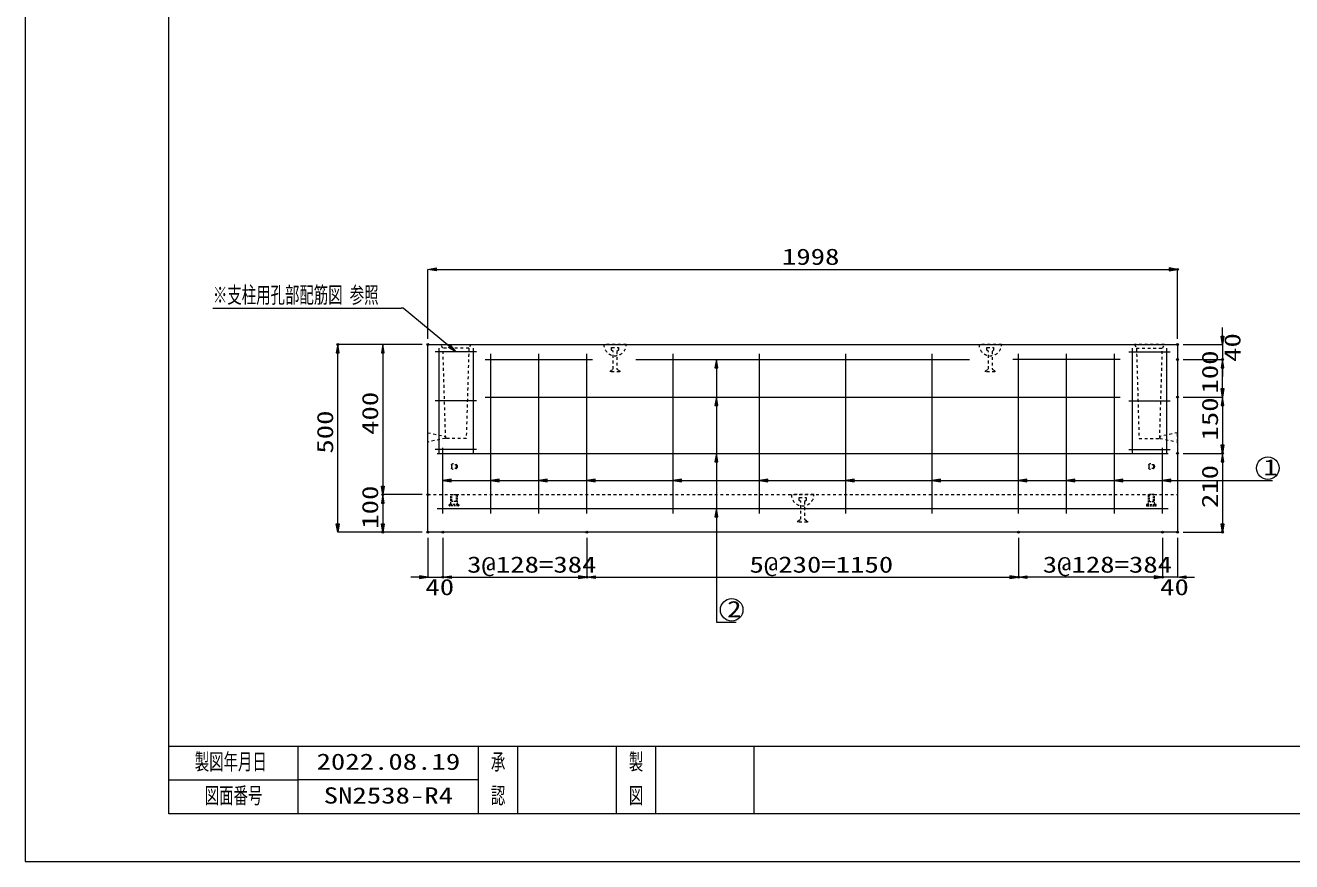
# Model space of a CAD drawing. Units: millimetres, scale not verified. Extents: x 0 to 6300, y 0 to 4455.
# Drawn here: x 0 to 3375, y 0 to 2228 of the extents above; entities that cross this region are included whole.
import ezdxf
from ezdxf.enums import TextEntityAlignment as Align

# ---------------------------------------------------------------- set-up
doc = ezdxf.new("R2010")
doc.units = ezdxf.units.MM
doc.header["$LTSCALE"] = 10
doc.header["$PDMODE"] = 32
doc.header["$PDSIZE"] = 5
doc.linetypes.add('USER1', pattern=[1.5, 0.75, -0.75])
doc.linetypes.add('USER3', pattern=[0.75, 0.5, -0.25])
for name, color, linetype, lineweight in [('Defpoints_2', 7, 'Continuous', 13), ('S-1', 2, 'USER1', 13), ('S-2', 3, 'Continuous', 13), ('S-4', 4, 'USER3', 13), ('S-Dim', 1, 'Continuous', 13), ('S-Txt', 7, 'Continuous', 13), ('TTL-FRAM', 3, 'Continuous', 13), ('TTL-LINE', 2, 'Continuous', 13), ('TTL-TXT', 2, 'Continuous', 13)]:
    doc.layers.add(name, color=color, linetype=linetype, lineweight=lineweight)
doc.styles.add('ＭＳ ゴシック', font='')
doc.styles.get('ＭＳ ゴシック').set_extended_font_data('MS Gothic')

msp = doc.modelspace()

# ---------------------------------------------------------------- hatches: boundary and pattern name
at = {"layer": 'S-Dim'}
for points in [[(1095, 1581.25), (1095, 1573.75), (1072.5, 1577.5)], [(3048, 1581.25), (3048, 1573.75), (3070.5, 1577.5)], [(3186.75, 1400), (3194.25, 1400), (3190.5, 1377.5)], [(828.75, 1355), (836.25, 1355), (832.5, 1377.5)], [(948.75, 1355), (956.25, 1355), (952.5, 1377.5)], [(1837.75, 1315), (1845.25, 1315), (1841.5, 1337.5)], [(3186.75, 1315), (3194.25, 1315), (3190.5, 1337.5)], [(3186.75, 1315), (3194.25, 1315), (3190.5, 1337.5)], [(3186.75, 1260), (3194.25, 1260), (3190.5, 1237.5)], [(1837.75, 1215), (1845.25, 1215), (1841.5, 1237.5)], [(3186.75, 1215), (3194.25, 1215), (3190.5, 1237.5)], [(1837.75, 1065), (1845.25, 1065), (1841.5, 1087.5)], [(3186.75, 1110), (3194.25, 1110), (3190.5, 1087.5)], [(3186.75, 1065), (3194.25, 1065), (3190.5, 1087.5)], [(1135, 1011.25), (1135, 1018.75), (1112.5, 1015)], [(1263, 1011.25), (1263, 1018.75), (1240.5, 1015)], [(1391, 1011.25), (1391, 1018.75), (1368.5, 1015)], [(1519, 1011.25), (1519, 1018.75), (1496.5, 1015)], [(1749, 1011.25), (1749, 1018.75), (1726.5, 1015)], [(1979, 1011.25), (1979, 1018.75), (1956.5, 1015)], [(2209, 1011.25), (2209, 1018.75), (2186.5, 1015)], [(2439, 1011.25), (2439, 1018.75), (2416.5, 1015)], [(2669, 1011.25), (2669, 1018.75), (2646.5, 1015)], [(2797, 1011.25), (2797, 1018.75), (2774.5, 1015)], [(2925, 1011.25), (2925, 1018.75), (2902.5, 1015)], [(3053, 1011.25), (3053, 1018.75), (3030.5, 1015)], [(948.75, 1000), (956.25, 1000), (952.5, 977.5)], [(948.75, 955), (956.25, 955), (952.5, 977.5)], [(1837.75, 918.03), (1845.25, 918.03), (1841.5, 940.53)], [(828.75, 900), (836.25, 900), (832.5, 877.5)], [(948.75, 900), (956.25, 900), (952.5, 877.5)], [(3186.75, 900), (3194.25, 900), (3190.5, 877.5)], [(1050, 761.25), (1050, 753.75), (1072.5, 757.5)], [(1135, 761.25), (1135, 753.75), (1112.5, 757.5)], [(1135, 761.25), (1135, 753.75), (1112.5, 757.5)], [(1474, 761.25), (1474, 753.75), (1496.5, 757.5)], [(1519, 761.25), (1519, 753.75), (1496.5, 757.5)], [(2624, 761.25), (2624, 753.75), (2646.5, 757.5)], [(2669, 761.25), (2669, 753.75), (2646.5, 757.5)], [(3008, 761.25), (3008, 753.75), (3030.5, 757.5)], [(3008, 761.25), (3008, 753.75), (3030.5, 757.5)], [(3093, 761.25), (3093, 753.75), (3070.5, 757.5)]]:
    msp.add_hatch(color=256, dxfattribs=at).paths.add_polyline_path(points)
at = {"layer": 'S-Txt'}
msp.add_hatch(color=256, dxfattribs=at).paths.add_polyline_path([(1132.6, 1374.77), (1147.5, 1357.5), (1127.8, 1369.01)])

# ---------------------------------------------------------------- linework, layer by layer
at = {"layer": 'Defpoints_2'}
for p, q in [((0, 4455), (0, 0)), ((0, 0), (6300, 0))]:
    msp.add_line(p, q, dxfattribs=at)
for p in [(3070.5, 1577.5), (832.5, 1377.5), (1072.5, 1377.5), (1072.5, 1377.5), (1072.5, 1377.5), (3070.5, 1377.5), (3070.5, 1377.5), (3070.5, 1337.5), (3070.5, 1337.5), (3190.5, 1337.5), (3190.5, 1337.5), (3070.5, 1237.5), (3070.5, 1237.5), (3070.5, 1087.5), (3070.5, 1087.5), (3190.5, 1087.5), (952.5, 977.5), (1072.5, 977.5), (1072.5, 977.5), (952.5, 877.5), (1072.5, 877.5), (1072.5, 877.5), (1072.5, 877.5), (1112.5, 877.5), (1112.5, 877.5), (1496.5, 877.5), (1496.5, 877.5), (2646.5, 877.5), (2646.5, 877.5), (3030.5, 877.5), (3030.5, 877.5), (3070.5, 877.5), (3070.5, 877.5), (3190.5, 877.5), (1112.5, 757.5), (1496.5, 757.5), (2646.5, 757.5), (2646.5, 757.5), (3030.5, 757.5)]:
    msp.add_point(p, dxfattribs=at)
at = {"layer": 'S-1', "linetype": 'Continuous'}
for p, q in [((1072.5, 1377.5), (3070.5, 1377.5)), ((1072.5, 877.5), (1072.5, 1377.5)), ((3070.5, 1377.5), (3070.5, 877.5)), ((3070.5, 877.5), (1072.5, 877.5))]:
    msp.add_line(p, q, dxfattribs=at)
at = {"layer": 'S-1'}
for p, q in [((1107.5, 1377.5), (1187.5, 1377.5)), ((1113, 1367.5), (1107.5, 1377.5)), ((1120, 1127.5), (1113, 1367.5)), ((1182, 1367.5), (1113, 1367.5)), ((1182, 1367.5), (1175, 1127.5)), ((1187.5, 1377.5), (1182, 1367.5)), ((1601.5, 1377.5), (1541.5, 1377.5)), ((2601.5, 1377.5), (2541.5, 1377.5)), ((3035.5, 1377.5), (2955.5, 1377.5)), ((2955.5, 1377.5), (2961, 1367.5)), ((2961, 1367.5), (2968, 1127.5)), ((2961, 1367.5), (3030, 1367.5)), ((3023, 1127.5), (3030, 1367.5)), ((3030, 1367.5), (3035.5, 1377.5)), ((1072.5, 1117.57), (1072.5, 1142.43)), ((1072.5, 1142.43), (1119.5, 1132.5)), ((1119.5, 1127.5), (1072.5, 1117.57)), ((1119.5, 1132.5), (1119.5, 1127.5)), ((1175, 1127.5), (1120, 1127.5)), ((2968, 1127.5), (3023, 1127.5)), ((3070.5, 1142.43), (3023.5, 1132.5)), ((3023.5, 1132.5), (3023.5, 1127.5)), ((3023.5, 1127.5), (3070.5, 1117.57)), ((3070.5, 1117.57), (3070.5, 1142.43)), ((1072.5, 977.5), (3070.5, 977.5)), ((2101.5, 977.5), (2041.5, 977.5))]:
    msp.add_line(p, q, dxfattribs=at)
for centre in [(1571.5, 1377.5), (2571.5, 1377.5), (2071.5, 977.5)]:
    msp.add_arc(centre, 30, 180, 0, dxfattribs=at)
at = {"layer": 'S-2'}
for p, q in [((1202.5, 1357.5), (1092.5, 1357.5)), ((1101.89, 1367.5), (1101.89, 1087.5)), ((1193.11, 1367.5), (1193.11, 1087.5)), ((1240.5, 927.5), (1240.5, 1352.5)), ((1368.5, 927.5), (1368.5, 1352.5)), ((1496.5, 927.5), (1496.5, 1352.5)), ((1726.5, 927.5), (1726.5, 1352.5)), ((1956.5, 927.5), (1956.5, 1352.5)), ((2186.5, 927.5), (2186.5, 1352.5)), ((2416.5, 927.5), (2416.5, 1352.5)), ((2646.5, 927.5), (2646.5, 1352.5)), ((2774.5, 927.5), (2774.5, 1352.5)), ((2902.5, 927.5), (2902.5, 1352.5)), ((2940.5, 1357.5), (3050.5, 1357.5)), ((2949.89, 1367.5), (2949.89, 1087.5)), ((3041.11, 1367.5), (3041.11, 1087.5)), ((1225.5, 1337.5), (1511.5, 1337.5)), ((1626.5, 1337.5), (2516.5, 1337.5)), ((2917.5, 1337.5), (2631.5, 1337.5)), ((1202.5, 1227.5), (1092.5, 1227.5)), ((1225.5, 1237.5), (2917.5, 1237.5)), ((2940.5, 1227.5), (3050.5, 1227.5)), ((1202.5, 1097.5), (1092.5, 1097.5)), ((1097.5, 1087.5), (3045.5, 1087.5)), ((1112.5, 927.5), (1112.5, 1102.5)), ((2940.5, 1097.5), (3050.5, 1097.5)), ((3030.5, 927.5), (3030.5, 1102.5)), ((1097.5, 940.53), (3045.5, 940.53))]:
    msp.add_line(p, q, dxfattribs=at)
at = {"layer": 'S-4', "linetype": 'USER1'}
for p, q in [((1562.5, 1362), (1562.5, 1369.5)), ((1562.5, 1369.5), (1580.5, 1369.5)), ((1566.5, 1359), (1562.5, 1362)), ((1566.5, 1312), (1566.5, 1359)), ((1580.5, 1362), (1576.5, 1359)), ((1576.5, 1359), (1576.5, 1312)), ((1580.5, 1369.5), (1580.5, 1362)), ((2562.5, 1362), (2562.5, 1369.5)), ((2562.5, 1369.5), (2580.5, 1369.5)), ((2566.5, 1359), (2562.5, 1362)), ((2566.5, 1312), (2566.5, 1359)), ((2580.5, 1362), (2576.5, 1359)), ((2576.5, 1359), (2576.5, 1312)), ((2580.5, 1369.5), (2580.5, 1362)), ((1559, 1307), (1566.5, 1312)), ((1559, 1304.5), (1559, 1307)), ((1584, 1304.5), (1559, 1304.5)), ((1576.5, 1312), (1584, 1307)), ((1584, 1307), (1584, 1304.5)), ((2559, 1307), (2566.5, 1312)), ((2559, 1304.5), (2559, 1307)), ((2584, 1304.5), (2559, 1304.5)), ((2576.5, 1312), (2584, 1307)), ((2584, 1307), (2584, 1304.5)), ((2062.5, 962), (2062.5, 969.5)), ((2062.5, 969.5), (2080.5, 969.5)), ((2066.5, 959), (2062.5, 962)), ((2066.5, 912), (2066.5, 959)), ((2080.5, 962), (2076.5, 959)), ((2076.5, 959), (2076.5, 912)), ((2080.5, 969.5), (2080.5, 962)), ((2059, 907), (2066.5, 912)), ((2076.5, 912), (2084, 907)), ((2059, 904.5), (2059, 907)), ((2084, 904.5), (2059, 904.5)), ((2084, 907), (2084, 904.5))]:
    msp.add_line(p, q, dxfattribs=at)
at = {"layer": 'S-4'}
for p, q in [((1129.75, 948.5), (1129.75, 950.5)), ((1130.75, 951.5), (1132.25, 951.5)), ((1154.25, 947.5), (1130.75, 947.5)), ((1152.75, 951.5), (1132.25, 951.5)), ((1134.25, 977), (1134.75, 977.5)), ((1134.25, 953.5), (1134.25, 977)), ((1134.75, 977.5), (1150.25, 977.5)), ((1136.5, 960.45), (1136.5, 977.5)), ((1137.45, 959.5), (1136.5, 960.45)), ((1147.55, 959.5), (1137.45, 959.5)), ((1148.5, 960.45), (1147.55, 959.5)), ((1148.5, 977.5), (1148.5, 960.45)), ((1150.25, 977.5), (1150.75, 977)), ((1150.75, 977), (1150.75, 953.5)), ((1152.75, 951.5), (1154.25, 951.5)), ((1155.25, 950.5), (1155.25, 948.5)), ((2987.75, 950.5), (2987.75, 948.5)), ((2990.25, 951.5), (2988.75, 951.5)), ((2988.75, 947.5), (3012.25, 947.5)), ((2990.25, 951.5), (3010.75, 951.5)), ((2992.75, 977.5), (2992.25, 977)), ((2992.25, 977), (2992.25, 953.5)), ((3008.25, 977.5), (2992.75, 977.5)), ((2994.5, 977.5), (2994.5, 960.45)), ((2994.5, 960.45), (2995.45, 959.5)), ((2995.45, 959.5), (3005.55, 959.5)), ((3005.55, 959.5), (3006.5, 960.45)), ((3006.5, 960.45), (3006.5, 977.5)), ((3008.75, 977), (3008.25, 977.5)), ((3008.75, 953.5), (3008.75, 977)), ((3012.25, 951.5), (3010.75, 951.5)), ((3013.25, 948.5), (3013.25, 950.5))]:
    msp.add_line(p, q, dxfattribs=at)
at = {"layer": 'S-4', "linetype": 'USER1'}
for centre, radius in [((1142.5, 1052.5), 8.25), ((1142.5, 1052.5), 6), ((3000.5, 1052.5), 8.25), ((3000.5, 1052.5), 6)]:
    msp.add_circle(centre, radius, dxfattribs=at)
at = {"layer": 'S-4'}
for centre, radius, start, end in [((1130.75, 950.5), 1, 90, 180), ((1130.75, 948.5), 1, 180, 270), ((1132.25, 953.5), 2, 270, 0), ((1152.75, 953.5), 2, 180, 270), ((1154.25, 950.5), 1, 0, 90), ((1154.25, 948.5), 1, 270, 0), ((2988.75, 950.5), 1, 90, 180), ((2988.75, 948.5), 1, 180, 270), ((2990.25, 953.5), 2, 270, 0), ((3010.75, 953.5), 2, 180, 270), ((3012.25, 950.5), 1, 0, 90), ((3012.25, 948.5), 1, 270, 0)]:
    msp.add_arc(centre, radius, start, end, dxfattribs=at)
at = {"layer": 'S-Dim'}
for p, q in [((1072.5, 1392.5), (1072.5, 1577.5)), ((1095, 1577.5), (3048, 1577.5)), ((3070.5, 1392.5), (3070.5, 1577.5)), ((3190.5, 1400), (3190.5, 1422.5)), ((1057.5, 1377.5), (832.5, 1377.5)), ((832.5, 900), (832.5, 1355)), ((1057.5, 1377.5), (952.5, 1377.5)), ((952.5, 1355), (952.5, 1000)), ((3085.5, 1377.5), (3190.5, 1377.5)), ((3190.5, 1377.5), (3190.5, 1337.5)), ((1841.5, 1337.5), (1841.5, 637.5)), ((3085.5, 1337.5), (3190.5, 1337.5)), ((3085.5, 1337.5), (3190.5, 1337.5)), ((3190.5, 1315), (3190.5, 1292.5)), ((3190.5, 1260), (3190.5, 1315)), ((3085.5, 1237.5), (3190.5, 1237.5)), ((3085.5, 1237.5), (3190.5, 1237.5)), ((3190.5, 1215), (3190.5, 1110)), ((3085.5, 1087.5), (3190.5, 1087.5)), ((3085.5, 1087.5), (3190.5, 1087.5)), ((3190.5, 1065), (3190.5, 900)), ((1112.5, 1015), (3270.5, 1015)), ((3270.5, 1015), (3280.5, 1015)), ((3280.5, 1015), (3291.75, 1015)), ((3291.75, 1015), (3323.25, 1015)), ((1057.5, 977.5), (952.5, 977.5)), ((1057.5, 977.5), (952.5, 977.5)), ((952.5, 955), (952.5, 900)), ((1057.5, 877.5), (832.5, 877.5)), ((1057.5, 877.5), (952.5, 877.5)), ((3085.5, 877.5), (3190.5, 877.5)), ((1072.5, 862.5), (1072.5, 757.5)), ((1112.5, 862.5), (1112.5, 757.5)), ((1112.5, 862.5), (1112.5, 757.5)), ((1496.5, 862.5), (1496.5, 757.5)), ((1496.5, 862.5), (1496.5, 757.5)), ((2646.5, 862.5), (2646.5, 757.5)), ((2646.5, 862.5), (2646.5, 757.5)), ((3030.5, 862.5), (3030.5, 757.5)), ((3030.5, 862.5), (3030.5, 757.5)), ((3070.5, 862.5), (3070.5, 757.5)), ((1050, 757.5), (1027.5, 757.5)), ((1072.5, 757.5), (1112.5, 757.5)), ((1135, 757.5), (1474, 757.5)), ((1135, 757.5), (1157.5, 757.5)), ((1519, 757.5), (2624, 757.5)), ((3008, 757.5), (2669, 757.5)), ((3008, 757.5), (2985.5, 757.5)), ((3070.5, 757.5), (3030.5, 757.5)), ((3093, 757.5), (3115.5, 757.5)), ((1841.5, 637.5), (1851.5, 637.5)), ((1851.5, 637.5), (1862.75, 637.5)), ((1862.75, 637.5), (1894.25, 637.5))]:
    msp.add_line(p, q, dxfattribs=at)
for points in [[(1095, 1581.25), (1095, 1573.75), (1072.5, 1577.5)], [(3048, 1581.25), (3048, 1573.75), (3070.5, 1577.5)], [(3186.75, 1400), (3194.25, 1400), (3190.5, 1377.5)], [(828.75, 1355), (836.25, 1355), (832.5, 1377.5)], [(948.75, 1355), (956.25, 1355), (952.5, 1377.5)], [(1837.75, 1315), (1845.25, 1315), (1841.5, 1337.5)], [(3186.75, 1315), (3194.25, 1315), (3190.5, 1337.5)], [(3186.75, 1315), (3194.25, 1315), (3190.5, 1337.5)], [(3186.75, 1260), (3194.25, 1260), (3190.5, 1237.5)], [(1837.75, 1215), (1845.25, 1215), (1841.5, 1237.5)], [(3186.75, 1215), (3194.25, 1215), (3190.5, 1237.5)], [(1837.75, 1065), (1845.25, 1065), (1841.5, 1087.5)], [(3186.75, 1110), (3194.25, 1110), (3190.5, 1087.5)], [(3186.75, 1065), (3194.25, 1065), (3190.5, 1087.5)], [(1135, 1011.25), (1135, 1018.75), (1112.5, 1015)], [(1263, 1011.25), (1263, 1018.75), (1240.5, 1015)], [(1391, 1011.25), (1391, 1018.75), (1368.5, 1015)], [(1519, 1011.25), (1519, 1018.75), (1496.5, 1015)], [(1749, 1011.25), (1749, 1018.75), (1726.5, 1015)], [(1979, 1011.25), (1979, 1018.75), (1956.5, 1015)], [(2209, 1011.25), (2209, 1018.75), (2186.5, 1015)], [(2439, 1011.25), (2439, 1018.75), (2416.5, 1015)], [(2669, 1011.25), (2669, 1018.75), (2646.5, 1015)], [(2797, 1011.25), (2797, 1018.75), (2774.5, 1015)], [(2925, 1011.25), (2925, 1018.75), (2902.5, 1015)], [(3053, 1011.25), (3053, 1018.75), (3030.5, 1015)], [(948.75, 1000), (956.25, 1000), (952.5, 977.5)], [(948.75, 955), (956.25, 955), (952.5, 977.5)], [(1837.75, 918.03), (1845.25, 918.03), (1841.5, 940.53)], [(828.75, 900), (836.25, 900), (832.5, 877.5)], [(948.75, 900), (956.25, 900), (952.5, 877.5)], [(3186.75, 900), (3194.25, 900), (3190.5, 877.5)], [(1050, 761.25), (1050, 753.75), (1072.5, 757.5)], [(1135, 761.25), (1135, 753.75), (1112.5, 757.5)], [(1135, 761.25), (1135, 753.75), (1112.5, 757.5)], [(1474, 761.25), (1474, 753.75), (1496.5, 757.5)], [(1519, 761.25), (1519, 753.75), (1496.5, 757.5)], [(2624, 761.25), (2624, 753.75), (2646.5, 757.5)], [(2669, 761.25), (2669, 753.75), (2646.5, 757.5)], [(3008, 761.25), (3008, 753.75), (3030.5, 757.5)], [(3008, 761.25), (3008, 753.75), (3030.5, 757.5)], [(3093, 761.25), (3093, 753.75), (3070.5, 757.5)]]:
    msp.add_lwpolyline(points, close=True, dxfattribs=at)
for centre in [(3311.38, 1048.12), (1882.38, 670.62)]:
    msp.add_circle(centre, 30, dxfattribs=at)
at = {"layer": 'S-Txt'}
for p, q in [((499.96, 1474.15), (1001.86, 1474.15)), ((1007.26, 1474.15), (1001.86, 1474.15)), ((1130.2, 1371.89), (1007.26, 1474.15))]:
    msp.add_line(p, q, dxfattribs=at)
msp.add_lwpolyline([(1132.6, 1374.77), (1147.5, 1357.5), (1127.8, 1369.01)], close=True, dxfattribs=at)
at = {"layer": 'TTL-FRAM'}
for p, q in [((382.5, 127.5), (382.5, 4132.5)), ((382.5, 307.5), (6007.5, 307.5)), ((487.5, 127.5), (382.5, 127.5)), ((907.5, 127.5), (487.5, 127.5)), ((1222.5, 127.5), (907.5, 127.5)), ((1642.5, 127.5), (1222.5, 127.5)), ((1747.5, 127.5), (1642.5, 127.5)), ((2010, 127.5), (1747.5, 127.5)), ((2115, 127.5), (2010, 127.5)), ((2377.5, 127.5), (2115, 127.5)), ((3727.5, 127.5), (2377.5, 127.5))]:
    msp.add_line(p, q, dxfattribs=at)
at = {"layer": 'TTL-LINE'}
for p, q in [((727.5, 127.5), (727.5, 307.5)), ((1207.5, 127.5), (1207.5, 307.5)), ((1312.5, 127.5), (1312.5, 307.5)), ((1575, 127.5), (1575, 307.5)), ((1680, 127.5), (1680, 307.5)), ((1942.5, 127.5), (1942.5, 307.5)), ((382.5, 217.5), (727.5, 217.5)), ((1207.5, 217.5), (727.5, 217.5))]:
    msp.add_line(p, q, dxfattribs=at)

# ---------------------------------------------------------------- texts
at = {"layer": 'S-Dim', "style": 'ＭＳ ゴシック', "width": 1.3}
for s, p in [('1998', (2016.3, 1576.67)), ('1', (3299.25, 1015.67)), ('3@128=384', (1177.3, 756.67)), ('5@230=1150', (1929.9, 756.67)), ('3@128=384', (2711.3, 756.67)), ('40', (1066.1, 696.67)), ('40', (3024.1, 696.67)), ('2', (1870.25, 638.17))]:
    msp.add_text(s, height=43.3, dxfattribs=at).set_placement(p, align=Align.BOTTOM_LEFT)
for s, p in [('40', (3251.33, 1331.1)), ('100', (3191.33, 1246.7)), ('400', (953.33, 1136.7)), ('150', (3191.33, 1121.7)), ('500', (833.33, 1086.7)), ('210', (3191.33, 941.7)), ('100', (953.33, 886.7))]:
    msp.add_text(s, height=43.3, rotation=90, dxfattribs=at).set_placement(p, align=Align.BOTTOM_LEFT)
at = {"layer": 'S-Txt', "style": 'ＭＳ ゴシック', "width": 0.65}
msp.add_text('※支柱用孔部配筋図 参照', height=43.3, dxfattribs=at).set_placement((499.96, 1474.82), align=Align.BOTTOM_LEFT)
at = {"layer": 'TTL-TXT', "color": 1, "style": 'ＭＳ ゴシック'}
for s, width, p in [('製図年月日', 0.65, (547.5, 231.67)), ('2022.08.19', 1.3, (967.5, 231.67)), ('図面番号', 0.65, (555, 141.67)), ('SN2538-R4', 1.3, (967.5, 141.67))]:
    msp.add_text(s, height=43.3, dxfattribs=dict(at, width=width)).set_placement(p, align=Align.BOTTOM_CENTER)
at = {"layer": 'TTL-TXT', "style": 'ＭＳ ゴシック', "width": 0.65}
for s, p in [('承', (1260, 231.67)), ('製', (1627.5, 231.67)), ('認', (1260, 141.67)), ('図', (1627.5, 141.67))]:
    msp.add_text(s, height=43.3, dxfattribs=at).set_placement(p, align=Align.BOTTOM_CENTER)

doc.saveas('drawing.dxf')
